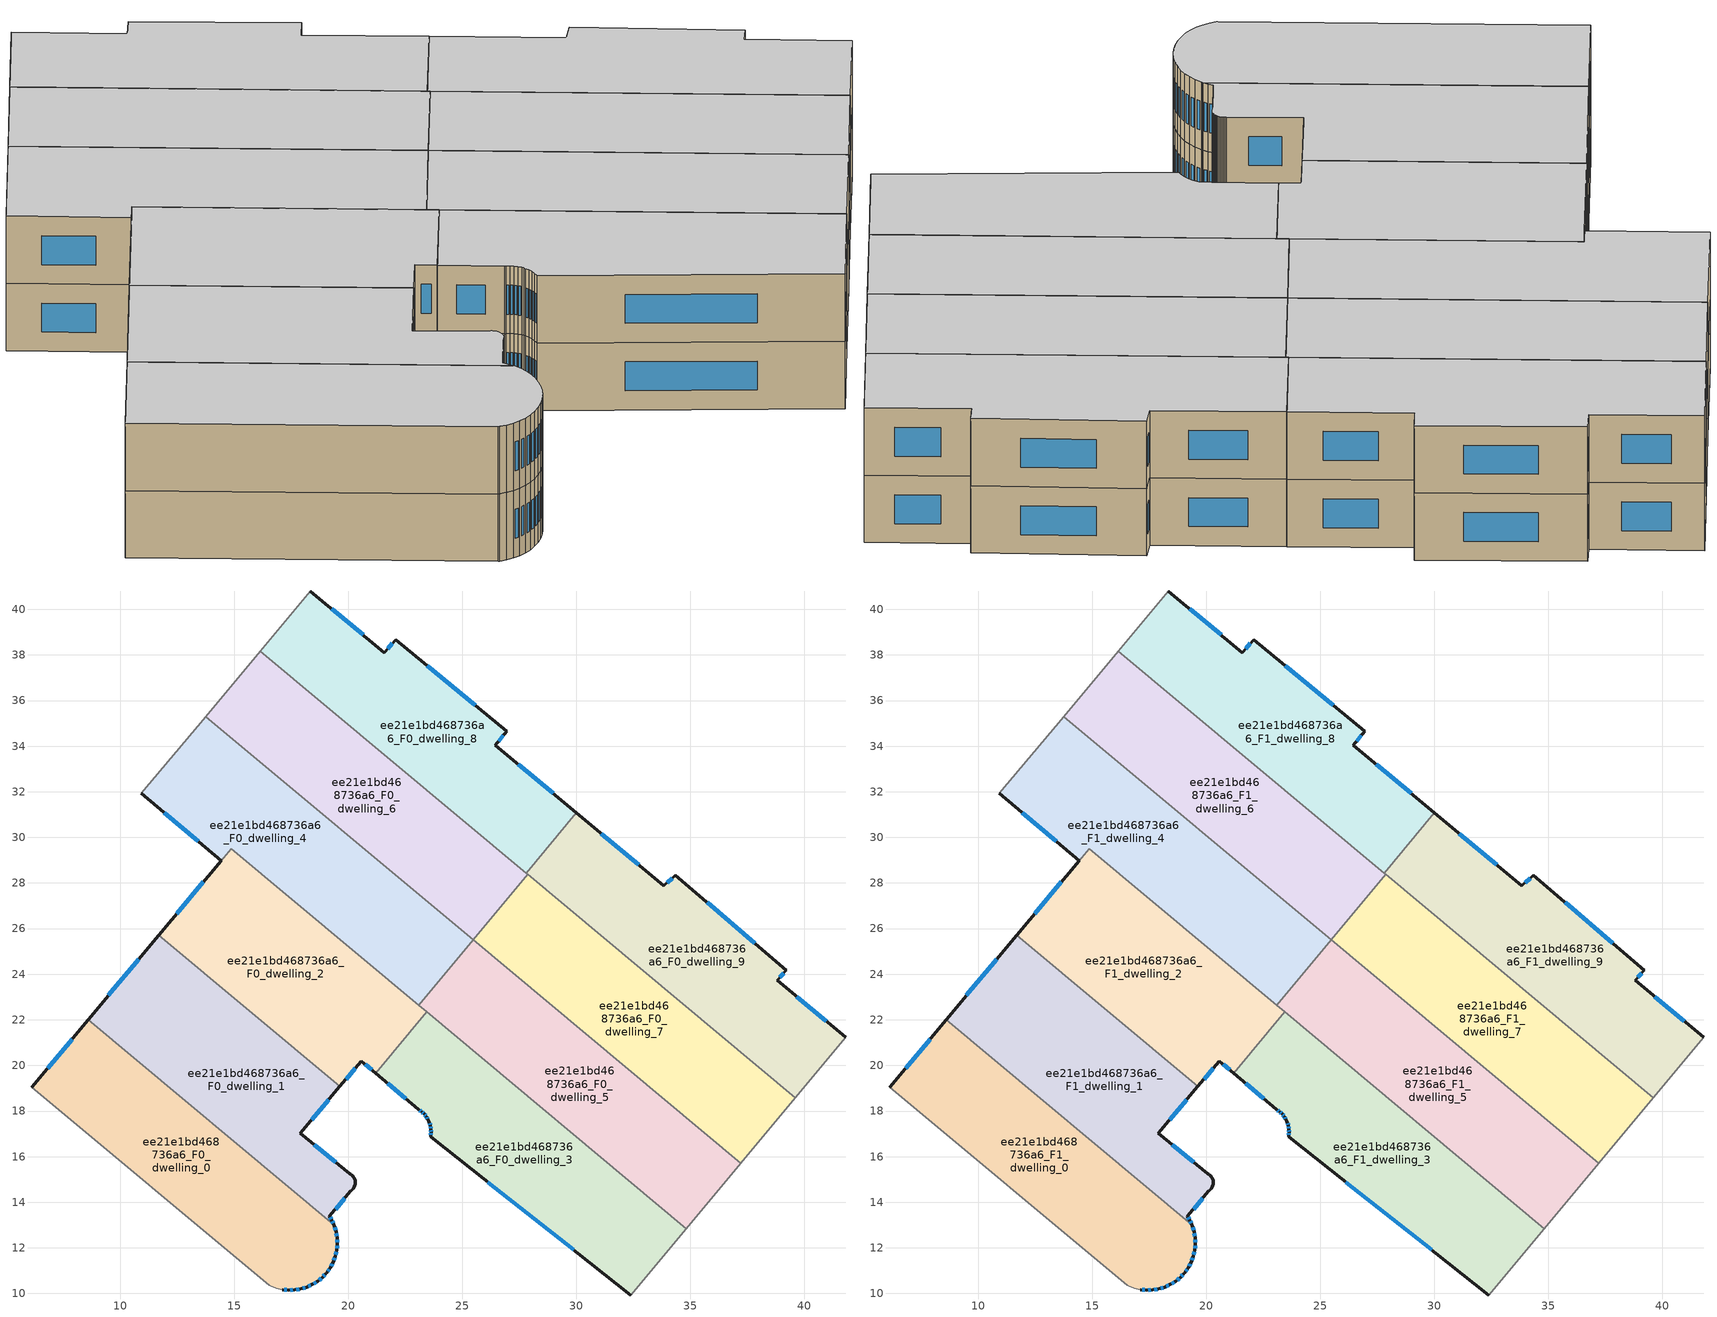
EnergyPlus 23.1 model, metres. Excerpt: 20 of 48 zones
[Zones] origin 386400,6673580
ee21e1bd468736a6_F0_dwelling_0
 floor ground (EU_floor_Construction): 19.37,13.01 19.39,12.97 19.47,12.71 19.51,12.44 19.52,12.16 19.5,11.89 19.44,11.63 19.34,11.37 19.21,11.13 19.05,10.91 19.01,10.86 18.87,10.71 18.66,10.54 18.43,10.39 18.18,10.28 17.92,10.2 17.65,10.16 17.38,10.14 17.11,10.17 16.84,10.23 16.59,10.33 16.54,10.35 6.11,19.04 8.59,22.01 z0
 wall outside (EU_wall_Construction): 17.11,10.17 17.38,10.14 17.65,10.16 17.92,10.2 18.18,10.28 18.43,10.39 18.66,10.54 18.87,10.71 19.01,10.86 19.05,10.91 19.21,11.13 19.34,11.37 19.44,11.63 19.5,11.89 19.52,12.16 19.51,12.44 19.47,12.71 19.39,12.97 19.37,13.01 / 8.59,22.01 6.11,19.04 z0:3
 wall adiabatic (EU_wall_Construction): 6.11,19.04 16.54,10.35 16.59,10.33 16.84,10.23 17.11,10.17 z0:3
 wall to ee21e1bd468736a6_F0_dwelling_1 (EU_wall_Construction): 19.37,13.01 8.59,22.01 z0:3
 window (EU_Window_Construction): 19.45,12.78 19.41,12.89 / 19.5,12.51 19.48,12.63 / 19.52,12.24 19.52,12.36 / 19.5,11.97 19.52,12.09 / 19.45,11.7 19.48,11.82 / 19.37,11.45 19.41,11.55 / 19.25,11.2 19.3,11.3 / 19.1,10.97 19.17,11.07 / 18.91,10.75 18.97,10.82 / 18.72,10.59 18.81,10.66 / 18.49,10.43 18.59,10.5 / 18.25,10.31 18.36,10.36 / 17.99,10.22 18.11,10.26 / 17.73,10.17 17.84,10.19 / 17.46,10.15 17.57,10.15 / 17.18,10.16 17.3,10.15 / 7.88,21.16 6.82,19.88 z0.86:2.14
ee21e1bd468736a6_F0_dwelling_1
 floor ground (EU_floor_Construction): 19.63,19.09 17.89,17.03 20.07,15.24 20.1,15.22 20.15,15.19 20.19,15.15 20.22,15.11 20.25,15.06 20.28,15.01 20.29,14.96 20.3,14.9 20.3,14.88 20.3,14.84 20.3,14.79 20.29,14.73 20.27,14.68 20.24,14.63 20.21,14.58 20.17,14.54 20.13,14.51 20.11,14.5 19.17,13.38 19.28,13.21 19.37,13.01 8.59,22.01 11.69,25.72 z0
 wall outside (EU_wall_Construction): 19.37,13.01 19.28,13.21 19.17,13.38 20.11,14.5 20.13,14.51 20.17,14.54 20.21,14.58 20.24,14.63 20.27,14.68 20.29,14.73 20.3,14.79 20.3,14.84 20.3,14.88 20.3,14.9 20.29,14.96 20.28,15.01 20.25,15.06 20.22,15.11 20.19,15.15 20.15,15.19 20.1,15.22 20.07,15.24 17.89,17.03 19.63,19.09 / 11.69,25.72 8.59,22.01 z0:3
 wall to ee21e1bd468736a6_F0_dwelling_2 (EU_wall_Construction): 19.63,19.09 11.69,25.72 z0:3
 window (EU_Window_Construction): 19.45,15.75 18.51,16.52 / 19.44,13.7 19.84,14.18 / 19.25,13.26 19.2,13.33 / 19.34,13.07 19.3,13.16 / 10.81,24.66 9.48,23.07 / 18.39,17.62 19.14,18.5 z0.86:2.14
ee21e1bd468736a6_F0_dwelling_2
 floor ground (EU_floor_Construction): 23.44,22.35 21.2,19.66 20.57,20.19 19.63,19.09 11.69,25.72 14.86,29.51 z0
 wall outside (EU_wall_Construction): 19.63,19.09 20.57,20.19 21.2,19.66 / 14.42,28.98 11.69,25.72 z0:3
 wall to ee21e1bd468736a6_F0_dwelling_3 (EU_wall_Construction): 21.2,19.66 23.44,22.35 z0:3
 wall to ee21e1bd468736a6_F0_dwelling_4 (EU_wall_Construction): 23.09,22.64 14.86,29.51 14.42,28.98 z0:3
 wall to ee21e1bd468736a6_F0_dwelling_5 (EU_wall_Construction): 23.44,22.35 23.09,22.64 z0:3
 window (EU_Window_Construction): 20.75,20.04 21.02,19.81 / 19.9,19.4 20.3,19.88 / 13.64,28.05 12.47,26.65 z0.86:2.14
ee21e1bd468736a6_F0_dwelling_3
 floor ground (EU_floor_Construction): 34.82,12.84 32.39,9.93 23.61,16.87 23.61,16.91 23.63,17.06 23.62,17.21 23.6,17.35 23.55,17.5 23.53,17.56 23.49,17.63 23.41,17.76 23.32,17.87 23.21,17.97 23.09,18.06 23.06,18.08 21.2,19.66 23.44,22.35 z0
 wall outside (EU_wall_Construction): 21.2,19.66 23.06,18.08 23.09,18.06 23.21,17.97 23.32,17.87 23.41,17.76 23.49,17.63 23.53,17.56 23.55,17.5 23.6,17.35 23.62,17.21 23.63,17.06 23.61,16.91 23.61,16.87 32.39,9.93 z0:3
 wall adiabatic (EU_wall_Construction): 32.39,9.93 34.82,12.84 z0:3
 wall to ee21e1bd468736a6_F0_dwelling_5 (EU_wall_Construction): 34.82,12.84 23.44,22.35 z0:3
 window (EU_Window_Construction): 23.62,17.02 23.62,16.95 / 23.62,17.16 23.63,17.1 / 23.61,17.31 23.62,17.25 / 23.57,17.46 23.59,17.39 / 23.44,17.72 23.47,17.67 / 23.35,17.84 23.39,17.79 / 23.24,17.95 23.29,17.9 / 23.12,18.04 23.18,18 / 21.73,19.21 22.53,18.53 / 26.12,14.88 29.88,11.91 z0.86:2.14
ee21e1bd468736a6_F0_dwelling_4
 floor ground (EU_floor_Construction): 25.48,25.51 23.09,22.64 14.86,29.51 14.42,28.98 10.93,31.93 13.75,35.3 z0
 wall outside (EU_wall_Construction): 10.93,31.93 14.42,28.98 z0:3
 wall to ee21e1bd468736a6_F0_dwelling_6 (EU_wall_Construction): 25.48,25.51 13.75,35.3 z0:3
 wall to ee21e1bd468736a6_F0_dwelling_5 (EU_wall_Construction): 23.09,22.64 25.48,25.51 z0:3
 wall adiabatic (EU_wall_Construction): 13.75,35.3 10.93,31.93 z0:3
 window (EU_Window_Construction): 11.93,31.09 13.42,29.82 z0.86:2.14
ee21e1bd468736a6_F0_dwelling_5
 floor ground (EU_floor_Construction): 37.22,15.71 34.82,12.84 23.09,22.64 25.48,25.51 z0
 wall to ee21e1bd468736a6_F0_dwelling_7 (EU_wall_Construction): 37.22,15.71 25.48,25.51 z0:3
 wall adiabatic (EU_wall_Construction): 34.82,12.84 37.22,15.71 z0:3
ee21e1bd468736a6_F0_dwelling_6
 floor ground (EU_floor_Construction): 27.87,28.37 25.48,25.51 13.75,35.3 16.14,38.17 z0
 wall adiabatic (EU_wall_Construction): 16.14,38.17 13.75,35.3 z0:3
 wall to ee21e1bd468736a6_F0_dwelling_8 (EU_wall_Construction): 27.8,28.43 16.14,38.17 z0:3
 wall to ee21e1bd468736a6_F0_dwelling_7 (EU_wall_Construction): 25.48,25.51 27.87,28.37 z0:3
 wall to ee21e1bd468736a6_F0_dwelling_9 (EU_wall_Construction): 27.87,28.37 27.8,28.43 z0:3
ee21e1bd468736a6_F0_dwelling_7
 floor ground (EU_floor_Construction): 39.61,18.58 37.22,15.71 25.48,25.51 27.87,28.37 z0
 wall adiabatic (EU_wall_Construction): 37.22,15.71 39.61,18.58 z0:3
 wall to ee21e1bd468736a6_F0_dwelling_9 (EU_wall_Construction): 39.61,18.58 27.87,28.37 z0:3
ee21e1bd468736a6_F0_dwelling_8
 floor ground (EU_floor_Construction): 26.95,34.65 26.44,34.05 30.01,31.08 27.8,28.43 16.14,38.17 18.34,40.8 21.58,38.11 22.08,38.67 z0
 wall outside (EU_wall_Construction): 30.01,31.08 26.44,34.05 26.95,34.65 22.08,38.67 21.58,38.11 18.34,40.8 z0:3
 wall to ee21e1bd468736a6_F0_dwelling_9 (EU_wall_Construction): 27.8,28.43 30.01,31.08 z0:3
 wall adiabatic (EU_wall_Construction): 18.34,40.8 16.14,38.17 z0:3
 window (EU_Window_Construction): 26.59,34.22 26.8,34.48 / 28.99,31.93 27.46,33.2 / 20.65,38.88 19.26,40.03 / 21.94,38.51 21.72,38.27 / 25.56,35.8 23.47,37.52 z0.86:2.14
ee21e1bd468736a6_F0_dwelling_9
 floor ground (EU_floor_Construction): 39.21,24.17 38.81,23.74 41.82,21.23 39.61,18.58 27.8,28.43 30.01,31.08 33.84,27.88 34.35,28.34 z0
 wall outside (EU_wall_Construction): 41.82,21.23 38.81,23.74 39.21,24.17 34.35,28.34 33.84,27.88 30.01,31.08 z0:3
 wall adiabatic (EU_wall_Construction): 39.61,18.58 41.82,21.23 z0:3
 window (EU_Window_Construction): 37.82,25.36 35.74,27.15 / 38.92,23.86 39.1,24.05 / 40.96,21.94 39.67,23.02 / 32.74,28.8 31.1,30.16 / 34.2,28.21 33.98,28.01 z0.86:2.14
ee21e1bd468736a6_F1_dwelling_0
 floor to ee21e1bd468736a6_F0_dwelling_0 (EU_floor_Construction): 19.37,13.01 19.39,12.97 19.47,12.71 19.51,12.44 19.52,12.16 19.5,11.89 19.44,11.63 19.34,11.37 19.21,11.13 19.05,10.91 19.01,10.86 18.87,10.71 18.66,10.54 18.43,10.39 18.18,10.28 17.92,10.2 17.65,10.16 17.38,10.14 17.11,10.17 16.84,10.23 16.59,10.33 16.54,10.35 6.11,19.04 8.59,22.01 z3
 wall outside (EU_wall_Construction): 17.11,10.17 17.38,10.14 17.65,10.16 17.92,10.2 18.18,10.28 18.43,10.39 18.66,10.54 18.87,10.71 19.01,10.86 19.05,10.91 19.21,11.13 19.34,11.37 19.44,11.63 19.5,11.89 19.52,12.16 19.51,12.44 19.47,12.71 19.39,12.97 19.37,13.01 / 8.59,22.01 6.11,19.04 z3:6
 wall adiabatic (EU_wall_Construction): 6.11,19.04 16.54,10.35 16.59,10.33 16.84,10.23 17.11,10.17 z3:6
 wall to ee21e1bd468736a6_F1_dwelling_1 (EU_wall_Construction): 19.37,13.01 8.59,22.01 z3:6
 window (EU_Window_Construction): 19.45,12.78 19.41,12.89 / 19.5,12.51 19.48,12.63 / 19.52,12.24 19.52,12.36 / 19.5,11.97 19.52,12.09 / 19.45,11.7 19.48,11.82 / 19.37,11.45 19.41,11.55 / 19.25,11.2 19.3,11.3 / 19.1,10.97 19.17,11.07 / 18.91,10.75 18.97,10.82 / 18.72,10.59 18.81,10.66 / 18.49,10.43 18.59,10.5 / 18.25,10.31 18.36,10.36 / 17.99,10.22 18.11,10.26 / 17.73,10.17 17.84,10.19 / 17.46,10.15 17.57,10.15 / 17.18,10.16 17.3,10.15 / 7.88,21.16 6.82,19.88 z3.86:5.14
 ceiling to ee21e1bd468736a6_F2_dwelling_0 (EU_floor_Construction): 18.87,10.71 19.01,10.86 19.05,10.91 19.21,11.13 19.34,11.37 19.44,11.63 19.5,11.89 19.52,12.16 19.51,12.44 19.47,12.71 19.39,12.97 19.37,13.01 8.59,22.01 6.11,19.04 16.54,10.35 16.59,10.33 16.84,10.23 17.11,10.17 17.38,10.14 17.65,10.16 17.92,10.2 18.18,10.28 18.43,10.39 18.66,10.54 z6
ee21e1bd468736a6_F1_dwelling_1
 floor to ee21e1bd468736a6_F0_dwelling_1 (EU_floor_Construction): 19.63,19.09 17.89,17.03 20.07,15.24 20.1,15.22 20.15,15.19 20.19,15.15 20.22,15.11 20.25,15.06 20.28,15.01 20.29,14.96 20.3,14.9 20.3,14.88 20.3,14.84 20.3,14.79 20.29,14.73 20.27,14.68 20.24,14.63 20.21,14.58 20.17,14.54 20.13,14.51 20.11,14.5 19.17,13.38 19.28,13.21 19.37,13.01 8.59,22.01 11.69,25.72 z3
 wall outside (EU_wall_Construction): 19.37,13.01 19.28,13.21 19.17,13.38 20.11,14.5 20.13,14.51 20.17,14.54 20.21,14.58 20.24,14.63 20.27,14.68 20.29,14.73 20.3,14.79 20.3,14.84 20.3,14.88 20.3,14.9 20.29,14.96 20.28,15.01 20.25,15.06 20.22,15.11 20.19,15.15 20.15,15.19 20.1,15.22 20.07,15.24 17.89,17.03 19.63,19.09 / 11.69,25.72 8.59,22.01 z3:6
 wall to ee21e1bd468736a6_F1_dwelling_2 (EU_wall_Construction): 19.63,19.09 11.69,25.72 z3:6
 window (EU_Window_Construction): 19.45,15.75 18.51,16.52 / 19.44,13.7 19.84,14.18 / 19.25,13.26 19.2,13.33 / 19.34,13.07 19.3,13.16 / 10.81,24.66 9.48,23.07 / 18.39,17.62 19.14,18.5 z3.86:5.14
 ceiling to ee21e1bd468736a6_F2_dwelling_1 (EU_floor_Construction): 19.37,13.01 19.28,13.21 19.17,13.38 20.11,14.5 20.13,14.51 20.17,14.54 20.21,14.58 20.24,14.63 20.27,14.68 20.29,14.73 20.3,14.79 20.3,14.84 20.3,14.88 20.3,14.9 20.29,14.96 20.28,15.01 20.25,15.06 20.22,15.11 20.19,15.15 20.15,15.19 20.1,15.22 20.07,15.24 17.89,17.03 19.63,19.09 11.69,25.72 8.59,22.01 z6
ee21e1bd468736a6_F1_dwelling_2
 floor to ee21e1bd468736a6_F0_dwelling_2 (EU_floor_Construction): 23.44,22.35 21.2,19.66 20.57,20.19 19.63,19.09 11.69,25.72 14.86,29.51 z3
 wall outside (EU_wall_Construction): 19.63,19.09 20.57,20.19 21.2,19.66 / 14.42,28.98 11.69,25.72 z3:6
 wall to ee21e1bd468736a6_F1_dwelling_3 (EU_wall_Construction): 21.2,19.66 23.44,22.35 z3:6
 wall to ee21e1bd468736a6_F1_dwelling_4 (EU_wall_Construction): 23.09,22.64 14.86,29.51 14.42,28.98 z3:6
 wall to ee21e1bd468736a6_F1_dwelling_5 (EU_wall_Construction): 23.44,22.35 23.09,22.64 z3:6
 window (EU_Window_Construction): 20.75,20.04 21.02,19.81 / 19.9,19.4 20.3,19.88 / 13.64,28.05 12.47,26.65 z3.86:5.14
 ceiling to ee21e1bd468736a6_F2_dwelling_2 (EU_floor_Construction): 21.2,19.66 23.44,22.35 14.86,29.51 11.69,25.72 19.63,19.09 20.57,20.19 z6
ee21e1bd468736a6_F1_dwelling_3
 floor to ee21e1bd468736a6_F0_dwelling_3 (EU_floor_Construction): 34.82,12.84 32.39,9.93 23.61,16.87 23.61,16.91 23.63,17.06 23.62,17.21 23.6,17.35 23.55,17.5 23.53,17.56 23.49,17.63 23.41,17.76 23.32,17.87 23.21,17.97 23.09,18.06 23.06,18.08 21.2,19.66 23.44,22.35 z3
 wall outside (EU_wall_Construction): 21.2,19.66 23.06,18.08 23.09,18.06 23.21,17.97 23.32,17.87 23.41,17.76 23.49,17.63 23.53,17.56 23.55,17.5 23.6,17.35 23.62,17.21 23.63,17.06 23.61,16.91 23.61,16.87 32.39,9.93 z3:6
 wall adiabatic (EU_wall_Construction): 32.39,9.93 34.82,12.84 z3:6
 wall to ee21e1bd468736a6_F1_dwelling_5 (EU_wall_Construction): 34.82,12.84 23.44,22.35 z3:6
 window (EU_Window_Construction): 23.62,17.02 23.62,16.95 / 23.62,17.16 23.63,17.1 / 23.61,17.31 23.62,17.25 / 23.57,17.46 23.59,17.39 / 23.44,17.72 23.47,17.67 / 23.35,17.84 23.39,17.79 / 23.24,17.95 23.29,17.9 / 23.12,18.04 23.18,18 / 21.73,19.21 22.53,18.53 / 26.12,14.88 29.88,11.91 z3.86:5.14
 ceiling to ee21e1bd468736a6_F2_dwelling_3 (EU_floor_Construction): 32.39,9.93 34.82,12.84 23.44,22.35 21.2,19.66 23.06,18.08 23.09,18.06 23.21,17.97 23.32,17.87 23.41,17.76 23.49,17.63 23.53,17.56 23.55,17.5 23.6,17.35 23.62,17.21 23.63,17.06 23.61,16.91 23.61,16.87 z6
ee21e1bd468736a6_F1_dwelling_4
 floor to ee21e1bd468736a6_F0_dwelling_4 (EU_floor_Construction): 25.48,25.51 23.09,22.64 14.86,29.51 14.42,28.98 10.93,31.93 13.75,35.3 z3
 wall outside (EU_wall_Construction): 10.93,31.93 14.42,28.98 z3:6
 wall to ee21e1bd468736a6_F1_dwelling_6 (EU_wall_Construction): 25.48,25.51 13.75,35.3 z3:6
 wall to ee21e1bd468736a6_F1_dwelling_5 (EU_wall_Construction): 23.09,22.64 25.48,25.51 z3:6
 wall adiabatic (EU_wall_Construction): 13.75,35.3 10.93,31.93 z3:6
 window (EU_Window_Construction): 11.93,31.09 13.42,29.82 z3.86:5.14
 ceiling to ee21e1bd468736a6_F2_dwelling_4 (EU_floor_Construction): 23.09,22.64 25.48,25.51 13.75,35.3 10.93,31.93 14.42,28.98 14.86,29.51 z6
ee21e1bd468736a6_F1_dwelling_5
 floor to ee21e1bd468736a6_F0_dwelling_5 (EU_floor_Construction): 37.22,15.71 34.82,12.84 23.09,22.64 25.48,25.51 z3
 wall to ee21e1bd468736a6_F1_dwelling_7 (EU_wall_Construction): 37.22,15.71 25.48,25.51 z3:6
 wall adiabatic (EU_wall_Construction): 34.82,12.84 37.22,15.71 z3:6
 ceiling to ee21e1bd468736a6_F2_dwelling_5 (EU_floor_Construction): 34.82,12.84 37.22,15.71 25.48,25.51 23.09,22.64 z6
ee21e1bd468736a6_F1_dwelling_6
 floor to ee21e1bd468736a6_F0_dwelling_6 (EU_floor_Construction): 27.87,28.37 25.48,25.51 13.75,35.3 16.14,38.17 z3
 wall adiabatic (EU_wall_Construction): 16.14,38.17 13.75,35.3 z3:6
 wall to ee21e1bd468736a6_F1_dwelling_8 (EU_wall_Construction): 27.8,28.43 16.14,38.17 z3:6
 wall to ee21e1bd468736a6_F1_dwelling_7 (EU_wall_Construction): 25.48,25.51 27.87,28.37 z3:6
 wall to ee21e1bd468736a6_F1_dwelling_9 (EU_wall_Construction): 27.87,28.37 27.8,28.43 z3:6
 ceiling to ee21e1bd468736a6_F2_dwelling_6 (EU_floor_Construction): 25.48,25.51 27.87,28.37 16.14,38.17 13.75,35.3 z6
ee21e1bd468736a6_F1_dwelling_7
 floor to ee21e1bd468736a6_F0_dwelling_7 (EU_floor_Construction): 39.61,18.58 37.22,15.71 25.48,25.51 27.87,28.37 z3
 wall adiabatic (EU_wall_Construction): 37.22,15.71 39.61,18.58 z3:6
 wall to ee21e1bd468736a6_F1_dwelling_9 (EU_wall_Construction): 39.61,18.58 27.87,28.37 z3:6
 ceiling to ee21e1bd468736a6_F2_dwelling_7 (EU_floor_Construction): 37.22,15.71 39.61,18.58 27.87,28.37 25.48,25.51 z6
ee21e1bd468736a6_F1_dwelling_8
 floor to ee21e1bd468736a6_F0_dwelling_8 (EU_floor_Construction): 26.95,34.65 26.44,34.05 30.01,31.08 27.8,28.43 16.14,38.17 18.34,40.8 21.58,38.11 22.08,38.67 z3
 wall outside (EU_wall_Construction): 30.01,31.08 26.44,34.05 26.95,34.65 22.08,38.67 21.58,38.11 18.34,40.8 z3:6
 wall to ee21e1bd468736a6_F1_dwelling_9 (EU_wall_Construction): 27.8,28.43 30.01,31.08 z3:6
 wall adiabatic (EU_wall_Construction): 18.34,40.8 16.14,38.17 z3:6
 window (EU_Window_Construction): 26.59,34.22 26.8,34.48 / 28.99,31.93 27.46,33.2 / 20.65,38.88 19.26,40.03 / 21.94,38.51 21.72,38.27 / 25.56,35.8 23.47,37.52 z3.86:5.14
 ceiling to ee21e1bd468736a6_F2_dwelling_8 (EU_floor_Construction): 27.8,28.43 30.01,31.08 26.44,34.05 26.95,34.65 22.08,38.67 21.58,38.11 18.34,40.8 16.14,38.17 z6
ee21e1bd468736a6_F1_dwelling_9
 floor to ee21e1bd468736a6_F0_dwelling_9 (EU_floor_Construction): 39.21,24.17 38.81,23.74 41.82,21.23 39.61,18.58 27.8,28.43 30.01,31.08 33.84,27.88 34.35,28.34 z3
 wall outside (EU_wall_Construction): 41.82,21.23 38.81,23.74 39.21,24.17 34.35,28.34 33.84,27.88 30.01,31.08 z3:6
 wall adiabatic (EU_wall_Construction): 39.61,18.58 41.82,21.23 z3:6
 window (EU_Window_Construction): 37.82,25.36 35.74,27.15 / 38.92,23.86 39.1,24.05 / 40.96,21.94 39.67,23.02 / 32.74,28.8 31.1,30.16 / 34.2,28.21 33.98,28.01 z3.86:5.14
 ceiling to ee21e1bd468736a6_F2_dwelling_9 (EU_floor_Construction): 39.61,18.58 41.82,21.23 38.81,23.74 39.21,24.17 34.35,28.34 33.84,27.88 30.01,31.08 27.8,28.43 z6
[Building]
EU S2 Campaign: North Axis=0; Terrain=City; Solar Distribution=FullExterior
[Site:Location]
Helsinki-Vantaa.AP: Latitude=60.317; Longitude=24.963; Time Zone=2; Elevation=54.6
[SizingPeriod:WeatherFileDays]
AnnualSizingPeriod: Begin Month=1; Begin Day of Month=1; End Month=12; End Day of Month=31; Day of Week for Start Day=Monday; Use Weather File Daylight Saving Period=No; Use Weather File Rain and Snow Indicators=No
[MATERIAL]
EU_InternalMass_Material: Roughness=MediumRough; Thickness=0.1; Conductivity=1; Density=1800; Specific Heat=900; Thermal Absorptance=0.9; Solar Absorptance=0.7; Visible Absorptance=0.7
[MATERIAL:NOMASS] Roughness=MediumRough; Thermal Absorptance=0.9; Solar Absorptance=0.7; Visible Absorptance=0.7
Name | Thermal Resistance
EU_wall_NoMass | 1.10183
EU_floor_NoMass | 1.70606
[WINDOWMATERIAL:SIMPLEGLAZINGSYSTEM]
EU_Window_SimpleGlazing: UFactor=3.11035; Solar Heat Gain Coefficient=0.8; Visible Transmittance=0.8
[CONSTRUCTION]
EU_wall_Construction: EU_wall_NoMass
EU_floor_Construction: EU_floor_NoMass
EU_Window_Construction: EU_Window_SimpleGlazing
EU_InternalMass_Construction: EU_InternalMass_Material
[ZONE] Type=1; Multiplier=1; Ceiling Height=autocalculate; Floor Area=autocalculate; Part of Total Floor Area=Yes
Name | Volume
ee21e1bd468736a6_F0_dwelling_0; ee21e1bd468736a6_F1_dwelling_0 | 171.277
ee21e1bd468736a6_F0_dwelling_1; ee21e1bd468736a6_F1_dwelling_1 | 171.313
ee21e1bd468736a6_F0_dwelling_2; ee21e1bd468736a6_F1_dwelling_2 | 162.03
ee21e1bd468736a6_F0_dwelling_3; ee21e1bd468736a6_F1_dwelling_3; ee21e1bd468736a6_F0_dwelling_9; ee21e1bd468736a6_F1_dwelling_9 | 171.308
ee21e1bd468736a6_F0_dwelling_4; ee21e1bd468736a6_F1_dwelling_4 | 180.478
ee21e1bd468736a6_F0_dwelling_5; ee21e1bd468736a6_F1_dwelling_5 | 171.259
ee21e1bd468736a6_F0_dwelling_6; ee21e1bd468736a6_F1_dwelling_6 | 171.283
ee21e1bd468736a6_F0_dwelling_7; ee21e1bd468736a6_F1_dwelling_7 | 171.287
ee21e1bd468736a6_F0_dwelling_8; ee21e1bd468736a6_F1_dwelling_8 | 171.296
[INTERNALMASS] Construction=EU_InternalMass_Construction
Name | Zone or ZoneList | Surface Area
ee21e1bd468736a6_F0_dwelling_0_EU_InternalMass | ee21e1bd468736a6_F0_dwelling_0 | 57.0917
ee21e1bd468736a6_F0_dwelling_1_EU_InternalMass | ee21e1bd468736a6_F0_dwelling_1 | 57.1037
ee21e1bd468736a6_F0_dwelling_2_EU_InternalMass | ee21e1bd468736a6_F0_dwelling_2 | 54.0206
ee21e1bd468736a6_F0_dwelling_3_EU_InternalMass | ee21e1bd468736a6_F0_dwelling_3 | 57.1036
ee21e1bd468736a6_F0_dwelling_4_EU_InternalMass | ee21e1bd468736a6_F0_dwelling_4 | 60.1596
ee21e1bd468736a6_F0_dwelling_5_EU_InternalMass | ee21e1bd468736a6_F0_dwelling_5 | 57.086
ee21e1bd468736a6_F0_dwelling_6_EU_InternalMass | ee21e1bd468736a6_F0_dwelling_6 | 57.0935
ee21e1bd468736a6_F0_dwelling_7_EU_InternalMass | ee21e1bd468736a6_F0_dwelling_7 | 57.0953
ee21e1bd468736a6_F0_dwelling_8_EU_InternalMass | ee21e1bd468736a6_F0_dwelling_8 | 57.0989
ee21e1bd468736a6_F0_dwelling_9_EU_InternalMass | ee21e1bd468736a6_F0_dwelling_9 | 57.1032
ee21e1bd468736a6_F1_dwelling_0_EU_InternalMass | ee21e1bd468736a6_F1_dwelling_0 | 57.0917
ee21e1bd468736a6_F1_dwelling_1_EU_InternalMass | ee21e1bd468736a6_F1_dwelling_1 | 57.1037
ee21e1bd468736a6_F1_dwelling_2_EU_InternalMass | ee21e1bd468736a6_F1_dwelling_2 | 54.0206
ee21e1bd468736a6_F1_dwelling_3_EU_InternalMass | ee21e1bd468736a6_F1_dwelling_3 | 57.1036
ee21e1bd468736a6_F1_dwelling_4_EU_InternalMass | ee21e1bd468736a6_F1_dwelling_4 | 60.1596
ee21e1bd468736a6_F1_dwelling_5_EU_InternalMass | ee21e1bd468736a6_F1_dwelling_5 | 57.086
ee21e1bd468736a6_F1_dwelling_6_EU_InternalMass | ee21e1bd468736a6_F1_dwelling_6 | 57.0935
ee21e1bd468736a6_F1_dwelling_7_EU_InternalMass | ee21e1bd468736a6_F1_dwelling_7 | 57.0953
ee21e1bd468736a6_F1_dwelling_8_EU_InternalMass | ee21e1bd468736a6_F1_dwelling_8 | 57.0989
ee21e1bd468736a6_F1_dwelling_9_EU_InternalMass | ee21e1bd468736a6_F1_dwelling_9 | 57.1032
[OTHEREQUIPMENT] Fuel Type=Electricity; Design Level Calculation Method=Watts/Area; Power per Zone Floor Area=1; Fraction Latent=0; Fraction Radiant=0; Fraction Lost=0; Carbon Dioxide Generation Rate=0; EndUse Subcategory=EU_Step8_InternalGains
Name | Zone or ZoneList or Space or SpaceList | Schedule
EU_Step8_InternalGain_ee21e1bd468736a6_F0_dwelling_0_f000 | ee21e1bd468736a6_F0_dwelling_0 | EU_Step8_GainSchedule_ee21e1bd468736a6_F0_dwelling_0_f000
EU_Step8_InternalGain_ee21e1bd468736a6_F0_dwelling_1_f000 | ee21e1bd468736a6_F0_dwelling_1 | EU_Step8_GainSchedule_ee21e1bd468736a6_F0_dwelling_1_f000
EU_Step8_InternalGain_ee21e1bd468736a6_F0_dwelling_2_f000 | ee21e1bd468736a6_F0_dwelling_2 | EU_Step8_GainSchedule_ee21e1bd468736a6_F0_dwelling_2_f000
EU_Step8_InternalGain_ee21e1bd468736a6_F0_dwelling_3_f000 | ee21e1bd468736a6_F0_dwelling_3 | EU_Step8_GainSchedule_ee21e1bd468736a6_F0_dwelling_3_f000
EU_Step8_InternalGain_ee21e1bd468736a6_F0_dwelling_4_f000 | ee21e1bd468736a6_F0_dwelling_4 | EU_Step8_GainSchedule_ee21e1bd468736a6_F0_dwelling_4_f000
EU_Step8_InternalGain_ee21e1bd468736a6_F0_dwelling_5_f000 | ee21e1bd468736a6_F0_dwelling_5 | EU_Step8_GainSchedule_ee21e1bd468736a6_F0_dwelling_5_f000
EU_Step8_InternalGain_ee21e1bd468736a6_F0_dwelling_6_f000 | ee21e1bd468736a6_F0_dwelling_6 | EU_Step8_GainSchedule_ee21e1bd468736a6_F0_dwelling_6_f000
EU_Step8_InternalGain_ee21e1bd468736a6_F0_dwelling_7_f000 | ee21e1bd468736a6_F0_dwelling_7 | EU_Step8_GainSchedule_ee21e1bd468736a6_F0_dwelling_7_f000
EU_Step8_InternalGain_ee21e1bd468736a6_F0_dwelling_8_f000 | ee21e1bd468736a6_F0_dwelling_8 | EU_Step8_GainSchedule_ee21e1bd468736a6_F0_dwelling_8_f000
EU_Step8_InternalGain_ee21e1bd468736a6_F0_dwelling_9_f000 | ee21e1bd468736a6_F0_dwelling_9 | EU_Step8_GainSchedule_ee21e1bd468736a6_F0_dwelling_9_f000
EU_Step8_InternalGain_ee21e1bd468736a6_F1_dwelling_0_f000 | ee21e1bd468736a6_F1_dwelling_0 | EU_Step8_GainSchedule_ee21e1bd468736a6_F1_dwelling_0_f000
EU_Step8_InternalGain_ee21e1bd468736a6_F1_dwelling_1_f000 | ee21e1bd468736a6_F1_dwelling_1 | EU_Step8_GainSchedule_ee21e1bd468736a6_F1_dwelling_1_f000
EU_Step8_InternalGain_ee21e1bd468736a6_F1_dwelling_2_f000 | ee21e1bd468736a6_F1_dwelling_2 | EU_Step8_GainSchedule_ee21e1bd468736a6_F1_dwelling_2_f000
EU_Step8_InternalGain_ee21e1bd468736a6_F1_dwelling_3_f000 | ee21e1bd468736a6_F1_dwelling_3 | EU_Step8_GainSchedule_ee21e1bd468736a6_F1_dwelling_3_f000
EU_Step8_InternalGain_ee21e1bd468736a6_F1_dwelling_4_f000 | ee21e1bd468736a6_F1_dwelling_4 | EU_Step8_GainSchedule_ee21e1bd468736a6_F1_dwelling_4_f000
EU_Step8_InternalGain_ee21e1bd468736a6_F1_dwelling_5_f000 | ee21e1bd468736a6_F1_dwelling_5 | EU_Step8_GainSchedule_ee21e1bd468736a6_F1_dwelling_5_f000
EU_Step8_InternalGain_ee21e1bd468736a6_F1_dwelling_6_f000 | ee21e1bd468736a6_F1_dwelling_6 | EU_Step8_GainSchedule_ee21e1bd468736a6_F1_dwelling_6_f000
EU_Step8_InternalGain_ee21e1bd468736a6_F1_dwelling_7_f000 | ee21e1bd468736a6_F1_dwelling_7 | EU_Step8_GainSchedule_ee21e1bd468736a6_F1_dwelling_7_f000
EU_Step8_InternalGain_ee21e1bd468736a6_F1_dwelling_8_f000 | ee21e1bd468736a6_F1_dwelling_8 | EU_Step8_GainSchedule_ee21e1bd468736a6_F1_dwelling_8_f000
EU_Step8_InternalGain_ee21e1bd468736a6_F1_dwelling_9_f000 | ee21e1bd468736a6_F1_dwelling_9 | EU_Step8_GainSchedule_ee21e1bd468736a6_F1_dwelling_9_f000
[ZONEVENTILATION:DESIGNFLOWRATE] Schedule=EU_AlwaysOn; Design Flow Rate Calculation Method=AirChanges/Hour; Air Changes per Hour=0.756316; Ventilation Type=Natural; Fan Pressure Rise=0; Fan Total Efficiency=1; Constant Term Coefficient=1; Temperature Term Coefficient=0; Velocity Term Coefficient=0; Velocity Squared Term Coefficient=0; Minimum Indoor Temperature=-100; Maximum Indoor Temperature=100; Delta Temperature=-100; Minimum Outdoor Temperature=-100; Maximum Outdoor Temperature=100; Maximum Wind Speed=40
Name | Zone or ZoneList or Space or SpaceList
EU_ConstantAir_ee21e1bd468736a6_F0_dwelling_0 | ee21e1bd468736a6_F0_dwelling_0
EU_ConstantAir_ee21e1bd468736a6_F0_dwelling_1 | ee21e1bd468736a6_F0_dwelling_1
EU_ConstantAir_ee21e1bd468736a6_F0_dwelling_2 | ee21e1bd468736a6_F0_dwelling_2
EU_ConstantAir_ee21e1bd468736a6_F0_dwelling_3 | ee21e1bd468736a6_F0_dwelling_3
EU_ConstantAir_ee21e1bd468736a6_F0_dwelling_4 | ee21e1bd468736a6_F0_dwelling_4
EU_ConstantAir_ee21e1bd468736a6_F0_dwelling_5 | ee21e1bd468736a6_F0_dwelling_5
EU_ConstantAir_ee21e1bd468736a6_F0_dwelling_6 | ee21e1bd468736a6_F0_dwelling_6
EU_ConstantAir_ee21e1bd468736a6_F0_dwelling_7 | ee21e1bd468736a6_F0_dwelling_7
EU_ConstantAir_ee21e1bd468736a6_F0_dwelling_8 | ee21e1bd468736a6_F0_dwelling_8
EU_ConstantAir_ee21e1bd468736a6_F0_dwelling_9 | ee21e1bd468736a6_F0_dwelling_9
EU_ConstantAir_ee21e1bd468736a6_F1_dwelling_0 | ee21e1bd468736a6_F1_dwelling_0
EU_ConstantAir_ee21e1bd468736a6_F1_dwelling_1 | ee21e1bd468736a6_F1_dwelling_1
EU_ConstantAir_ee21e1bd468736a6_F1_dwelling_2 | ee21e1bd468736a6_F1_dwelling_2
EU_ConstantAir_ee21e1bd468736a6_F1_dwelling_3 | ee21e1bd468736a6_F1_dwelling_3
EU_ConstantAir_ee21e1bd468736a6_F1_dwelling_4 | ee21e1bd468736a6_F1_dwelling_4
EU_ConstantAir_ee21e1bd468736a6_F1_dwelling_5 | ee21e1bd468736a6_F1_dwelling_5
EU_ConstantAir_ee21e1bd468736a6_F1_dwelling_6 | ee21e1bd468736a6_F1_dwelling_6
EU_ConstantAir_ee21e1bd468736a6_F1_dwelling_7 | ee21e1bd468736a6_F1_dwelling_7
EU_ConstantAir_ee21e1bd468736a6_F1_dwelling_8 | ee21e1bd468736a6_F1_dwelling_8
EU_ConstantAir_ee21e1bd468736a6_F1_dwelling_9 | ee21e1bd468736a6_F1_dwelling_9
[HVACTEMPLATE:THERMOSTAT] Constant Heating Setpoint=20; Constant Cooling Setpoint=50
EU_HeatOnly_ee21e1bd468736a6_F0_dwelling_0; EU_HeatOnly_ee21e1bd468736a6_F0_dwelling_1; EU_HeatOnly_ee21e1bd468736a6_F0_dwelling_2; EU_HeatOnly_ee21e1bd468736a6_F0_dwelling_3; EU_HeatOnly_ee21e1bd468736a6_F0_dwelling_4; EU_HeatOnly_ee21e1bd468736a6_F0_dwelling_5; EU_HeatOnly_ee21e1bd468736a6_F0_dwelling_6; EU_HeatOnly_ee21e1bd468736a6_F0_dwelling_7; EU_HeatOnly_ee21e1bd468736a6_F0_dwelling_8; EU_HeatOnly_ee21e1bd468736a6_F0_dwelling_9; EU_HeatOnly_ee21e1bd468736a6_F1_dwelling_0; EU_HeatOnly_ee21e1bd468736a6_F1_dwelling_1; EU_HeatOnly_ee21e1bd468736a6_F1_dwelling_2; EU_HeatOnly_ee21e1bd468736a6_F1_dwelling_3; EU_HeatOnly_ee21e1bd468736a6_F1_dwelling_4; EU_HeatOnly_ee21e1bd468736a6_F1_dwelling_5; EU_HeatOnly_ee21e1bd468736a6_F1_dwelling_6; EU_HeatOnly_ee21e1bd468736a6_F1_dwelling_7; EU_HeatOnly_ee21e1bd468736a6_F1_dwelling_8; EU_HeatOnly_ee21e1bd468736a6_F1_dwelling_9; EU_HeatOnly_ee21e1bd468736a6_F2_dwelling_0; EU_HeatOnly_ee21e1bd468736a6_F2_dwelling_1; EU_HeatOnly_ee21e1bd468736a6_F2_dwelling_2; EU_HeatOnly_ee21e1bd468736a6_F2_dwelling_3; EU_HeatOnly_ee21e1bd468736a6_F2_dwelling_4; EU_HeatOnly_ee21e1bd468736a6_F2_dwelling_5; EU_HeatOnly_ee21e1bd468736a6_F2_dwelling_6; EU_HeatOnly_ee21e1bd468736a6_F2_dwelling_7; EU_HeatOnly_ee21e1bd468736a6_F2_dwelling_8; EU_HeatOnly_ee21e1bd468736a6_F2_dwelling_9; EU_HeatOnly_ee21e1bd468736a6_F3_dwelling_0; EU_HeatOnly_ee21e1bd468736a6_F3_dwelling_1; EU_HeatOnly_ee21e1bd468736a6_F3_dwelling_2; EU_HeatOnly_ee21e1bd468736a6_F3_dwelling_3; EU_HeatOnly_ee21e1bd468736a6_F3_dwelling_4; EU_HeatOnly_ee21e1bd468736a6_F3_dwelling_5; EU_HeatOnly_ee21e1bd468736a6_F3_dwelling_6; EU_HeatOnly_ee21e1bd468736a6_F3_dwelling_7; EU_HeatOnly_ee21e1bd468736a6_F3_dwelling_8; EU_HeatOnly_ee21e1bd468736a6_F4_dwelling_0; EU_HeatOnly_ee21e1bd468736a6_F4_dwelling_1; EU_HeatOnly_ee21e1bd468736a6_F4_dwelling_2; EU_HeatOnly_ee21e1bd468736a6_F4_dwelling_3; EU_HeatOnly_ee21e1bd468736a6_F4_dwelling_4; EU_HeatOnly_ee21e1bd468736a6_F4_dwelling_5; EU_HeatOnly_ee21e1bd468736a6_F4_dwelling_6; EU_HeatOnly_ee21e1bd468736a6_F4_dwelling_7; EU_HeatOnly_ee21e1bd468736a6_F4_dwelling_8
[HVACTEMPLATE:ZONE:IDEALLOADSAIRSYSTEM] System Availability Schedule=EU_AlwaysOn; Maximum Heating Supply Air Temperature=50; Minimum Cooling Supply Air Temperature=13; Maximum Heating Supply Air Humidity Ratio=0.0156; Minimum Cooling Supply Air Humidity Ratio=0.0077; Heating Limit=NoLimit; Cooling Limit=NoLimit; Heating Availability Schedule=EU_AlwaysOn; Cooling Availability Schedule=EU_CoolingOff; Dehumidification Control Type=ConstantSensibleHeatRatio; Cooling Sensible Heat Ratio=0.7; Dehumidification Setpoint=60; Humidification Control Type=None; Humidification Setpoint=30; Outdoor Air Method=None; Outdoor Air Flow Rate per Person=0.00944; Outdoor Air Flow Rate per Zone Floor Area=0; Outdoor Air Flow Rate per Zone=0; Demand Controlled Ventilation Type=None; Outdoor Air Economizer Type=NoEconomizer; Heat Recovery Type=None; Sensible Heat Recovery Effectiveness=0.7; Latent Heat Recovery Effectiveness=0.65
Name | Template Thermostat
ee21e1bd468736a6_F0_dwelling_0 | EU_HeatOnly_ee21e1bd468736a6_F0_dwelling_0
ee21e1bd468736a6_F0_dwelling_1 | EU_HeatOnly_ee21e1bd468736a6_F0_dwelling_1
ee21e1bd468736a6_F0_dwelling_2 | EU_HeatOnly_ee21e1bd468736a6_F0_dwelling_2
ee21e1bd468736a6_F0_dwelling_3 | EU_HeatOnly_ee21e1bd468736a6_F0_dwelling_3
ee21e1bd468736a6_F0_dwelling_4 | EU_HeatOnly_ee21e1bd468736a6_F0_dwelling_4
ee21e1bd468736a6_F0_dwelling_5 | EU_HeatOnly_ee21e1bd468736a6_F0_dwelling_5
ee21e1bd468736a6_F0_dwelling_6 | EU_HeatOnly_ee21e1bd468736a6_F0_dwelling_6
ee21e1bd468736a6_F0_dwelling_7 | EU_HeatOnly_ee21e1bd468736a6_F0_dwelling_7
ee21e1bd468736a6_F0_dwelling_8 | EU_HeatOnly_ee21e1bd468736a6_F0_dwelling_8
ee21e1bd468736a6_F0_dwelling_9 | EU_HeatOnly_ee21e1bd468736a6_F0_dwelling_9
ee21e1bd468736a6_F1_dwelling_0 | EU_HeatOnly_ee21e1bd468736a6_F1_dwelling_0
ee21e1bd468736a6_F1_dwelling_1 | EU_HeatOnly_ee21e1bd468736a6_F1_dwelling_1
ee21e1bd468736a6_F1_dwelling_2 | EU_HeatOnly_ee21e1bd468736a6_F1_dwelling_2
ee21e1bd468736a6_F1_dwelling_3 | EU_HeatOnly_ee21e1bd468736a6_F1_dwelling_3
ee21e1bd468736a6_F1_dwelling_4 | EU_HeatOnly_ee21e1bd468736a6_F1_dwelling_4
ee21e1bd468736a6_F1_dwelling_5 | EU_HeatOnly_ee21e1bd468736a6_F1_dwelling_5
ee21e1bd468736a6_F1_dwelling_6 | EU_HeatOnly_ee21e1bd468736a6_F1_dwelling_6
ee21e1bd468736a6_F1_dwelling_7 | EU_HeatOnly_ee21e1bd468736a6_F1_dwelling_7
ee21e1bd468736a6_F1_dwelling_8 | EU_HeatOnly_ee21e1bd468736a6_F1_dwelling_8
ee21e1bd468736a6_F1_dwelling_9 | EU_HeatOnly_ee21e1bd468736a6_F1_dwelling_9
[SIZING:ZONE] Zone Cooling Design Supply Air Temperature Input Method=SupplyAirTemperature; Zone Cooling Design Supply Air Temperature=13; Zone Heating Design Supply Air Temperature Input Method=SupplyAirTemperature; Zone Heating Design Supply Air Temperature=50; Zone Cooling Design Supply Air Humidity Ratio=0.008; Zone Heating Design Supply Air Humidity Ratio=0.008; Cooling Design Air Flow Method=DesignDay; Cooling Design Air Flow Rate=0; Cooling Minimum Air Flow per Zone Floor Area=0.000762; Cooling Minimum Air Flow=0; Cooling Minimum Air Flow Fraction=0.2; Heating Design Air Flow Method=DesignDay; Heating Design Air Flow Rate=0; Heating Maximum Air Flow per Zone Floor Area=0.002032; Heating Maximum Air Flow=0.141576; Heating Maximum Air Flow Fraction=0.3; Account for Dedicated Outdoor Air System=No; Dedicated Outdoor Air System Control Strategy=NeutralSupplyAir; Dedicated Outdoor Air Low Setpoint Temperature for Design=autosize; Dedicated Outdoor Air High Setpoint Temperature for Design=autosize; Zone Load Sizing Method=Sensible Load Only No Latent Load; Zone Latent Cooling Design Supply Air Humidity Ratio Input Method=HumidityRatioDifference; Zone Cooling Design Supply Air Humidity Ratio Difference=0.005; Zone Latent Heating Design Supply Air Humidity Ratio Input Method=HumidityRatioDifference; Zone Humidification Design Supply Air Humidity Ratio Difference=0.005
ee21e1bd468736a6_F0_dwelling_0; ee21e1bd468736a6_F0_dwelling_1; ee21e1bd468736a6_F0_dwelling_2; ee21e1bd468736a6_F0_dwelling_3; ee21e1bd468736a6_F0_dwelling_4; ee21e1bd468736a6_F0_dwelling_5; ee21e1bd468736a6_F0_dwelling_6; ee21e1bd468736a6_F0_dwelling_7; ee21e1bd468736a6_F0_dwelling_8; ee21e1bd468736a6_F0_dwelling_9; ee21e1bd468736a6_F1_dwelling_0; ee21e1bd468736a6_F1_dwelling_1; ee21e1bd468736a6_F1_dwelling_2; ee21e1bd468736a6_F1_dwelling_3; ee21e1bd468736a6_F1_dwelling_4; ee21e1bd468736a6_F1_dwelling_5; ee21e1bd468736a6_F1_dwelling_6; ee21e1bd468736a6_F1_dwelling_7; ee21e1bd468736a6_F1_dwelling_8; ee21e1bd468736a6_F1_dwelling_9
[SCHEDULE:CONSTANT]
Name | Hourly Value
EU_AlwaysOn | 1
EU_CoolingOff | 0
[SCHEDULE:FILE] Column Number=1; Rows to Skip at Top=0; Number of Hours of Data=8760; Column Separator=Comma; Interpolate to Timestep=No; Minutes per Item=60; Adjust Schedule for Daylight Savings=Yes
Name | File
EU_Step8_GainSchedule_ee21e1bd468736a6_F0_dwelling_0_f000 | ../../schedules/ee21e1bd468736a6/ee21e1bd468736a6_F0_dwelling_0_f000_gain.csv
EU_Step8_GainSchedule_ee21e1bd468736a6_F0_dwelling_1_f000 | ../../schedules/ee21e1bd468736a6/ee21e1bd468736a6_F0_dwelling_1_f000_gain.csv
EU_Step8_GainSchedule_ee21e1bd468736a6_F0_dwelling_2_f000 | ../../schedules/ee21e1bd468736a6/ee21e1bd468736a6_F0_dwelling_2_f000_gain.csv
EU_Step8_GainSchedule_ee21e1bd468736a6_F0_dwelling_3_f000 | ../../schedules/ee21e1bd468736a6/ee21e1bd468736a6_F0_dwelling_3_f000_gain.csv
EU_Step8_GainSchedule_ee21e1bd468736a6_F0_dwelling_4_f000 | ../../schedules/ee21e1bd468736a6/ee21e1bd468736a6_F0_dwelling_4_f000_gain.csv
EU_Step8_GainSchedule_ee21e1bd468736a6_F0_dwelling_5_f000 | ../../schedules/ee21e1bd468736a6/ee21e1bd468736a6_F0_dwelling_5_f000_gain.csv
EU_Step8_GainSchedule_ee21e1bd468736a6_F0_dwelling_6_f000 | ../../schedules/ee21e1bd468736a6/ee21e1bd468736a6_F0_dwelling_6_f000_gain.csv
EU_Step8_GainSchedule_ee21e1bd468736a6_F0_dwelling_7_f000 | ../../schedules/ee21e1bd468736a6/ee21e1bd468736a6_F0_dwelling_7_f000_gain.csv
EU_Step8_GainSchedule_ee21e1bd468736a6_F0_dwelling_8_f000 | ../../schedules/ee21e1bd468736a6/ee21e1bd468736a6_F0_dwelling_8_f000_gain.csv
EU_Step8_GainSchedule_ee21e1bd468736a6_F0_dwelling_9_f000 | ../../schedules/ee21e1bd468736a6/ee21e1bd468736a6_F0_dwelling_9_f000_gain.csv
EU_Step8_GainSchedule_ee21e1bd468736a6_F1_dwelling_0_f000 | ../../schedules/ee21e1bd468736a6/ee21e1bd468736a6_F1_dwelling_0_f000_gain.csv
EU_Step8_GainSchedule_ee21e1bd468736a6_F1_dwelling_1_f000 | ../../schedules/ee21e1bd468736a6/ee21e1bd468736a6_F1_dwelling_1_f000_gain.csv
EU_Step8_GainSchedule_ee21e1bd468736a6_F1_dwelling_2_f000 | ../../schedules/ee21e1bd468736a6/ee21e1bd468736a6_F1_dwelling_2_f000_gain.csv
EU_Step8_GainSchedule_ee21e1bd468736a6_F1_dwelling_3_f000 | ../../schedules/ee21e1bd468736a6/ee21e1bd468736a6_F1_dwelling_3_f000_gain.csv
EU_Step8_GainSchedule_ee21e1bd468736a6_F1_dwelling_4_f000 | ../../schedules/ee21e1bd468736a6/ee21e1bd468736a6_F1_dwelling_4_f000_gain.csv
EU_Step8_GainSchedule_ee21e1bd468736a6_F1_dwelling_5_f000 | ../../schedules/ee21e1bd468736a6/ee21e1bd468736a6_F1_dwelling_5_f000_gain.csv
EU_Step8_GainSchedule_ee21e1bd468736a6_F1_dwelling_6_f000 | ../../schedules/ee21e1bd468736a6/ee21e1bd468736a6_F1_dwelling_6_f000_gain.csv
EU_Step8_GainSchedule_ee21e1bd468736a6_F1_dwelling_7_f000 | ../../schedules/ee21e1bd468736a6/ee21e1bd468736a6_F1_dwelling_7_f000_gain.csv
EU_Step8_GainSchedule_ee21e1bd468736a6_F1_dwelling_8_f000 | ../../schedules/ee21e1bd468736a6/ee21e1bd468736a6_F1_dwelling_8_f000_gain.csv
EU_Step8_GainSchedule_ee21e1bd468736a6_F1_dwelling_9_f000 | ../../schedules/ee21e1bd468736a6/ee21e1bd468736a6_F1_dwelling_9_f000_gain.csv
